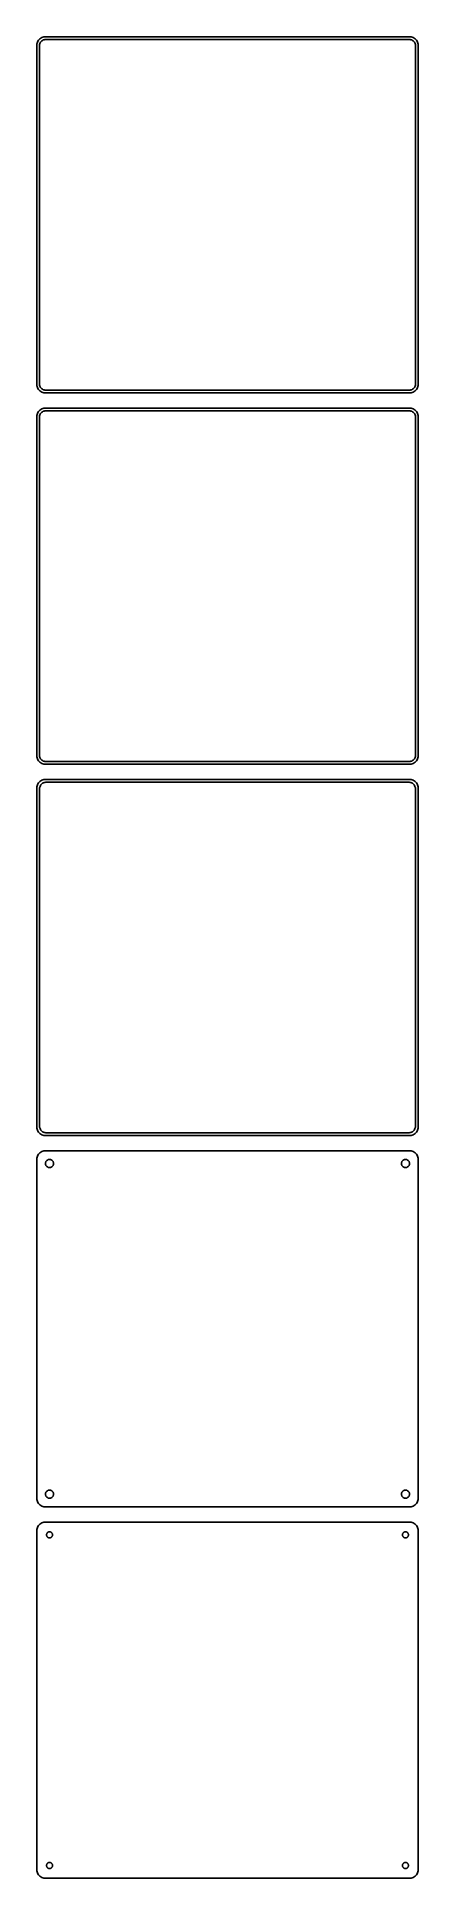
# Model space of a CAD drawing. Header units: metres. Extents: x -112 to 112, y 771 to 1857.
import ezdxf

# ---------------------------------------------------------------- set-up
doc = ezdxf.new("R2010")
doc.units = ezdxf.units.M

msp = doc.modelspace()

# ---------------------------------------------------------------- linework, layer by layer
for p, q in [((-112.4, 1852.94), (-112.5, 1852.94)), ((-112.5, 1852.94), (-112.5, 1651.06)), ((-112.343, 1853.24), (-112.4, 1852.94)), ((-112.149, 1853.84), (-112.343, 1853.24)), ((-111.882, 1854.41), (-112.149, 1853.84)), ((-111.545, 1854.94), (-111.882, 1854.41)), ((-111.145, 1855.42), (-111.545, 1854.94)), ((-110.687, 1855.85), (-111.145, 1855.42)), ((-111, 1851.5), (-110.968, 1852)), ((-111, 1652.5), (-111, 1851.5)), ((-110.968, 1852), (-110.874, 1852.49)), ((-110.874, 1852.49), (-110.719, 1852.97)), ((-110.719, 1852.97), (-110.505, 1853.43)), ((-110.179, 1856.22), (-110.687, 1855.85)), ((-110.505, 1853.43), (-110.236, 1853.85)), ((-110.236, 1853.85), (-109.916, 1854.24)), ((-109.629, 1856.52), (-110.179, 1856.22)), ((-109.916, 1854.24), (-109.55, 1854.58)), ((-109.045, 1856.76), (-109.629, 1856.52)), ((-109.55, 1854.58), (-109.143, 1854.88)), ((-109.143, 1854.88), (-108.703, 1855.12)), ((-108.437, 1856.91), (-109.045, 1856.76)), ((-108.703, 1855.12), (-108.236, 1855.3)), ((-107.814, 1856.99), (-108.437, 1856.91)), ((-108.236, 1855.3), (-107.75, 1855.43)), ((107.814, 1856.99), (-107.814, 1856.99)), ((-107.75, 1855.43), (-107.251, 1855.49)), ((-107.251, 1855.49), (107.251, 1855.49)), ((107.251, 1855.49), (107.75, 1855.43)), ((107.75, 1855.43), (108.236, 1855.3)), ((108.437, 1856.91), (107.814, 1856.99)), ((108.236, 1855.3), (108.703, 1855.12)), ((109.045, 1856.76), (108.437, 1856.91)), ((108.703, 1855.12), (109.143, 1854.88)), ((109.629, 1856.52), (109.045, 1856.76)), ((109.143, 1854.88), (109.55, 1854.58)), ((109.55, 1854.58), (109.916, 1854.24)), ((110.179, 1856.22), (109.629, 1856.52)), ((109.916, 1854.24), (110.236, 1853.85)), ((110.687, 1855.85), (110.179, 1856.22)), ((110.236, 1853.85), (110.505, 1853.43)), ((110.505, 1853.43), (110.719, 1852.97)), ((111.145, 1855.42), (110.687, 1855.85)), ((110.719, 1852.97), (110.874, 1852.49)), ((110.874, 1852.49), (110.968, 1852)), ((110.968, 1852), (111, 1851.5)), ((111, 1851.5), (111, 1652.5)), ((111.545, 1854.94), (111.145, 1855.42)), ((111.882, 1854.41), (111.545, 1854.94)), ((112.149, 1853.84), (111.882, 1854.41)), ((112.343, 1853.24), (112.149, 1853.84)), ((112.461, 1852.63), (112.343, 1853.24)), ((112.5, 1852), (112.461, 1852.63)), ((112.5, 1652), (112.5, 1852)), ((-112.5, 1651.06), (-112.4, 1651.06)), ((-112.4, 1651.06), (-112.343, 1650.76)), ((-112.343, 1650.76), (-112.149, 1650.16)), ((-110.968, 1652), (-111, 1652.5)), ((-110.874, 1651.51), (-110.968, 1652)), ((-110.719, 1651.03), (-110.874, 1651.51)), ((-110.505, 1650.57), (-110.719, 1651.03)), ((110.719, 1651.03), (110.505, 1650.57)), ((110.874, 1651.51), (110.719, 1651.03)), ((110.968, 1652), (110.874, 1651.51)), ((111, 1652.5), (110.968, 1652)), ((112.149, 1650.16), (112.343, 1650.76)), ((112.343, 1650.76), (112.461, 1651.37)), ((112.461, 1651.37), (112.5, 1652)), ((-112.149, 1650.16), (-111.882, 1649.59)), ((-111.882, 1649.59), (-111.545, 1649.06)), ((-111.545, 1649.06), (-111.145, 1648.58)), ((-111.145, 1648.58), (-110.687, 1648.15)), ((-110.687, 1648.15), (-110.179, 1647.78)), ((-110.236, 1650.15), (-110.505, 1650.57)), ((-109.916, 1649.76), (-110.236, 1650.15)), ((-110.179, 1647.78), (-109.629, 1647.48)), ((-109.55, 1649.42), (-109.916, 1649.76)), ((-109.629, 1647.48), (-109.045, 1647.24)), ((-109.143, 1649.12), (-109.55, 1649.42)), ((-108.703, 1648.88), (-109.143, 1649.12)), ((-109.045, 1647.24), (-108.437, 1647.09)), ((-108.236, 1648.7), (-108.703, 1648.88)), ((-108.437, 1647.09), (-107.814, 1647.01)), ((-107.75, 1648.57), (-108.236, 1648.7)), ((-107.814, 1647.01), (107.814, 1647.01)), ((-107.251, 1648.51), (-107.75, 1648.57)), ((107.251, 1648.51), (-107.251, 1648.51)), ((107.75, 1648.57), (107.251, 1648.51)), ((108.236, 1648.7), (107.75, 1648.57)), ((107.814, 1647.01), (108.437, 1647.09)), ((108.703, 1648.88), (108.236, 1648.7)), ((108.437, 1647.09), (109.045, 1647.24)), ((109.143, 1649.12), (108.703, 1648.88)), ((109.045, 1647.24), (109.629, 1647.48)), ((109.55, 1649.42), (109.143, 1649.12)), ((109.916, 1649.76), (109.55, 1649.42)), ((109.629, 1647.48), (110.179, 1647.78)), ((110.236, 1650.15), (109.916, 1649.76)), ((110.179, 1647.78), (110.687, 1648.15)), ((110.505, 1650.57), (110.236, 1650.15)), ((110.687, 1648.15), (111.145, 1648.58)), ((111.145, 1648.58), (111.545, 1649.06)), ((111.545, 1649.06), (111.882, 1649.59)), ((111.882, 1649.59), (112.149, 1650.16)), ((-112.461, 1633.63), (-112.5, 1633)), ((-112.5, 1633), (-112.5, 1433)), ((-112.343, 1634.24), (-112.461, 1633.63)), ((-112.149, 1634.84), (-112.343, 1634.24)), ((-111.882, 1635.41), (-112.149, 1634.84)), ((-111.545, 1635.94), (-111.882, 1635.41)), ((-111.145, 1636.42), (-111.545, 1635.94)), ((-110.687, 1636.85), (-111.145, 1636.42)), ((-111, 1632.5), (-110.968, 1633)), ((-111, 1433.5), (-111, 1632.5)), ((-110.968, 1633), (-110.874, 1633.49)), ((-110.874, 1633.49), (-110.719, 1633.97)), ((-110.719, 1633.97), (-110.505, 1634.43)), ((-110.179, 1637.22), (-110.687, 1636.85)), ((-110.505, 1634.43), (-110.236, 1634.85)), ((-110.236, 1634.85), (-109.916, 1635.24)), ((-109.629, 1637.52), (-110.179, 1637.22)), ((-109.916, 1635.24), (-109.55, 1635.58)), ((-109.045, 1637.76), (-109.629, 1637.52)), ((-109.55, 1635.58), (-109.143, 1635.88)), ((-109.143, 1635.88), (-108.703, 1636.12)), ((-108.437, 1637.91), (-109.045, 1637.76)), ((-108.703, 1636.12), (-108.236, 1636.3)), ((-107.814, 1637.99), (-108.437, 1637.91)), ((-108.236, 1636.3), (-107.75, 1636.43)), ((107.814, 1637.99), (-107.814, 1637.99)), ((-107.75, 1636.43), (-107.251, 1636.49)), ((-107.251, 1636.49), (107.251, 1636.49)), ((107.251, 1636.49), (107.75, 1636.43)), ((107.75, 1636.43), (108.236, 1636.3)), ((108.437, 1637.91), (107.814, 1637.99)), ((108.236, 1636.3), (108.703, 1636.12)), ((109.045, 1637.76), (108.437, 1637.91)), ((108.703, 1636.12), (109.143, 1635.88)), ((109.629, 1637.52), (109.045, 1637.76)), ((109.143, 1635.88), (109.55, 1635.58)), ((109.55, 1635.58), (109.916, 1635.24)), ((110.179, 1637.22), (109.629, 1637.52)), ((109.916, 1635.24), (110.236, 1634.85)), ((110.687, 1636.85), (110.179, 1637.22)), ((110.236, 1634.85), (110.505, 1634.43)), ((110.505, 1634.43), (110.719, 1633.97)), ((111.145, 1636.42), (110.687, 1636.85)), ((110.719, 1633.97), (110.874, 1633.49)), ((110.874, 1633.49), (110.968, 1633)), ((110.968, 1633), (111, 1632.5)), ((111, 1632.5), (111, 1433.5)), ((111.545, 1635.94), (111.145, 1636.42)), ((111.882, 1635.41), (111.545, 1635.94)), ((112.149, 1634.84), (111.882, 1635.41)), ((112.343, 1634.24), (112.149, 1634.84)), ((112.461, 1633.63), (112.343, 1634.24)), ((112.5, 1633), (112.461, 1633.63)), ((112.5, 1433), (112.5, 1633)), ((-110.968, 1433), (-111, 1433.5)), ((111, 1433.5), (110.968, 1433)), ((-112.5, 1433), (-112.461, 1432.37)), ((-112.461, 1432.37), (-112.343, 1431.76)), ((-112.343, 1431.76), (-112.149, 1431.16)), ((-112.149, 1431.16), (-111.882, 1430.59)), ((-111.882, 1430.59), (-111.545, 1430.06)), ((-111.545, 1430.06), (-111.145, 1429.58)), ((-111.145, 1429.58), (-110.687, 1429.15)), ((-110.874, 1432.51), (-110.968, 1433)), ((-110.719, 1432.03), (-110.874, 1432.51)), ((-110.505, 1431.57), (-110.719, 1432.03)), ((-110.687, 1429.15), (-110.179, 1428.78)), ((-110.236, 1431.15), (-110.505, 1431.57)), ((-109.916, 1430.76), (-110.236, 1431.15)), ((-110.179, 1428.78), (-109.629, 1428.48)), ((-109.55, 1430.42), (-109.916, 1430.76)), ((-109.629, 1428.48), (-109.045, 1428.24)), ((-109.143, 1430.12), (-109.55, 1430.42)), ((-108.703, 1429.88), (-109.143, 1430.12)), ((-109.045, 1428.24), (-108.437, 1428.09)), ((-108.236, 1429.7), (-108.703, 1429.88)), ((-108.437, 1428.09), (-107.814, 1428.01)), ((-107.75, 1429.57), (-108.236, 1429.7)), ((-107.814, 1428.01), (107.814, 1428.01)), ((-107.251, 1429.51), (-107.75, 1429.57)), ((107.251, 1429.51), (-107.251, 1429.51)), ((107.75, 1429.57), (107.251, 1429.51)), ((108.236, 1429.7), (107.75, 1429.57)), ((107.814, 1428.01), (108.437, 1428.09)), ((108.703, 1429.88), (108.236, 1429.7)), ((108.437, 1428.09), (109.045, 1428.24)), ((109.143, 1430.12), (108.703, 1429.88)), ((109.045, 1428.24), (109.629, 1428.48)), ((109.55, 1430.42), (109.143, 1430.12)), ((109.916, 1430.76), (109.55, 1430.42)), ((109.629, 1428.48), (110.179, 1428.78)), ((110.236, 1431.15), (109.916, 1430.76)), ((110.179, 1428.78), (110.687, 1429.15)), ((110.505, 1431.57), (110.236, 1431.15)), ((110.719, 1432.03), (110.505, 1431.57)), ((110.687, 1429.15), (111.145, 1429.58)), ((110.874, 1432.51), (110.719, 1432.03)), ((110.968, 1433), (110.874, 1432.51)), ((111.145, 1429.58), (111.545, 1430.06)), ((111.545, 1430.06), (111.882, 1430.59)), ((111.882, 1430.59), (112.149, 1431.16)), ((112.149, 1431.16), (112.343, 1431.76)), ((112.343, 1431.76), (112.461, 1432.37)), ((112.461, 1432.37), (112.5, 1433)), ((-112.461, 1414.63), (-112.5, 1414)), ((-112.5, 1414), (-112.5, 1214)), ((-112.343, 1415.24), (-112.461, 1414.63)), ((-112.149, 1415.84), (-112.343, 1415.24)), ((-111.882, 1416.41), (-112.149, 1415.84)), ((-111.545, 1416.94), (-111.882, 1416.41)), ((-111.145, 1417.42), (-111.545, 1416.94)), ((-110.687, 1417.85), (-111.145, 1417.42)), ((-110.873, 1413.5), (-110.842, 1413.99)), ((-110.873, 1214.5), (-110.873, 1413.5)), ((-110.842, 1413.99), (-110.751, 1414.46)), ((-110.751, 1414.46), (-110.601, 1414.93)), ((-110.179, 1418.22), (-110.687, 1417.85)), ((-110.601, 1414.93), (-110.394, 1415.37)), ((-110.394, 1415.37), (-110.133, 1415.78)), ((-109.629, 1418.52), (-110.179, 1418.22)), ((-110.133, 1415.78), (-109.823, 1416.15)), ((-109.823, 1416.15), (-109.469, 1416.48)), ((-109.045, 1418.76), (-109.629, 1418.52)), ((-109.469, 1416.48), (-109.075, 1416.77)), ((-109.075, 1416.77), (-108.649, 1417)), ((-108.437, 1418.91), (-109.045, 1418.76)), ((-108.649, 1417), (-108.197, 1417.18)), ((-107.814, 1418.99), (-108.437, 1418.91)), ((-108.197, 1417.18), (-107.726, 1417.3)), ((107.814, 1418.99), (-107.814, 1418.99)), ((-107.726, 1417.3), (-107.243, 1417.36)), ((-107.243, 1417.36), (107.243, 1417.36)), ((107.243, 1417.36), (107.726, 1417.3)), ((107.726, 1417.3), (108.197, 1417.18)), ((108.437, 1418.91), (107.814, 1418.99)), ((108.197, 1417.18), (108.649, 1417)), ((109.045, 1418.76), (108.437, 1418.91)), ((108.649, 1417), (109.075, 1416.77)), ((109.629, 1418.52), (109.045, 1418.76)), ((109.075, 1416.77), (109.469, 1416.48)), ((109.469, 1416.48), (109.823, 1416.15)), ((110.179, 1418.22), (109.629, 1418.52)), ((109.823, 1416.15), (110.133, 1415.78)), ((110.133, 1415.78), (110.394, 1415.37)), ((110.687, 1417.85), (110.179, 1418.22)), ((110.394, 1415.37), (110.601, 1414.93)), ((110.601, 1414.93), (110.751, 1414.46)), ((111.145, 1417.42), (110.687, 1417.85)), ((110.751, 1414.46), (110.842, 1413.99)), ((110.842, 1413.99), (110.873, 1413.5)), ((110.873, 1413.5), (110.873, 1214.5)), ((111.545, 1416.94), (111.145, 1417.42)), ((111.882, 1416.41), (111.545, 1416.94)), ((112.149, 1415.84), (111.882, 1416.41)), ((112.343, 1415.24), (112.149, 1415.84)), ((112.461, 1414.63), (112.343, 1415.24)), ((112.5, 1414), (112.461, 1414.63)), ((112.5, 1214), (112.5, 1414)), ((-112.5, 1214), (-112.461, 1213.37)), ((-112.461, 1213.37), (-112.343, 1212.76)), ((-112.343, 1212.76), (-112.149, 1212.16)), ((-112.149, 1212.16), (-111.882, 1211.59)), ((-111.882, 1211.59), (-111.545, 1211.06)), ((-111.545, 1211.06), (-111.145, 1210.58)), ((-111.145, 1210.58), (-110.687, 1210.15)), ((-110.842, 1214.01), (-110.873, 1214.5)), ((-110.751, 1213.54), (-110.842, 1214.01)), ((-110.601, 1213.07), (-110.751, 1213.54)), ((-110.687, 1210.15), (-110.179, 1209.78)), ((-110.394, 1212.63), (-110.601, 1213.07)), ((-110.133, 1212.22), (-110.394, 1212.63)), ((-110.179, 1209.78), (-109.629, 1209.48)), ((-109.823, 1211.85), (-110.133, 1212.22)), ((-109.469, 1211.52), (-109.823, 1211.85)), ((-109.629, 1209.48), (-109.045, 1209.24)), ((-109.075, 1211.23), (-109.469, 1211.52)), ((-108.649, 1211), (-109.075, 1211.23)), ((-109.045, 1209.24), (-108.437, 1209.09)), ((-108.197, 1210.82), (-108.649, 1211)), ((-108.437, 1209.09), (-107.814, 1209.01)), ((-107.726, 1210.7), (-108.197, 1210.82)), ((-107.814, 1209.01), (107.814, 1209.01)), ((-107.243, 1210.64), (-107.726, 1210.7)), ((107.243, 1210.64), (-107.243, 1210.64)), ((107.726, 1210.7), (107.243, 1210.64)), ((108.197, 1210.82), (107.726, 1210.7)), ((107.814, 1209.01), (108.437, 1209.09)), ((108.649, 1211), (108.197, 1210.82)), ((108.437, 1209.09), (109.045, 1209.24)), ((109.075, 1211.23), (108.649, 1211)), ((109.045, 1209.24), (109.629, 1209.48)), ((109.469, 1211.52), (109.075, 1211.23)), ((109.823, 1211.85), (109.469, 1211.52)), ((109.629, 1209.48), (110.179, 1209.78)), ((110.133, 1212.22), (109.823, 1211.85)), ((110.394, 1212.63), (110.133, 1212.22)), ((110.179, 1209.78), (110.687, 1210.15)), ((110.601, 1213.07), (110.394, 1212.63)), ((110.751, 1213.54), (110.601, 1213.07)), ((110.687, 1210.15), (111.145, 1210.58)), ((110.842, 1214.01), (110.751, 1213.54)), ((110.873, 1214.5), (110.842, 1214.01)), ((111.145, 1210.58), (111.545, 1211.06)), ((111.545, 1211.06), (111.882, 1211.59)), ((111.882, 1211.59), (112.149, 1212.16)), ((112.149, 1212.16), (112.343, 1212.76)), ((112.343, 1212.76), (112.461, 1213.37)), ((112.461, 1213.37), (112.5, 1214)), ((-112.461, 1195.63), (-112.5, 1195)), ((-112.5, 1195), (-112.5, 995)), ((-112.343, 1196.24), (-112.461, 1195.63)), ((-112.149, 1196.84), (-112.343, 1196.24)), ((-111.882, 1197.41), (-112.149, 1196.84)), ((-111.545, 1197.94), (-111.882, 1197.41)), ((-111.145, 1198.42), (-111.545, 1197.94)), ((-110.687, 1198.85), (-111.145, 1198.42)), ((-110.179, 1199.22), (-110.687, 1198.85)), ((-109.629, 1199.52), (-110.179, 1199.22)), ((-109.045, 1199.76), (-109.629, 1199.52)), ((-108.437, 1199.91), (-109.045, 1199.76)), ((-107.814, 1199.99), (-108.437, 1199.91)), ((107.814, 1199.99), (-107.814, 1199.99)), ((-106.286, 1194.53), (-106.022, 1194.67)), ((-106.022, 1194.67), (-105.742, 1194.78)), ((-105.742, 1194.78), (-105.45, 1194.86)), ((-105.45, 1194.86), (-105.151, 1194.9)), ((-105.151, 1194.9), (-104.849, 1194.9)), ((-104.849, 1194.9), (-104.55, 1194.86)), ((-104.55, 1194.86), (-104.258, 1194.78)), ((-104.258, 1194.78), (-103.978, 1194.67)), ((-103.978, 1194.67), (-103.714, 1194.53)), ((103.714, 1194.53), (103.978, 1194.67)), ((103.978, 1194.67), (104.258, 1194.78)), ((104.258, 1194.78), (104.55, 1194.86)), ((104.55, 1194.86), (104.849, 1194.9)), ((104.849, 1194.9), (105.151, 1194.9)), ((105.151, 1194.9), (105.45, 1194.86)), ((105.45, 1194.86), (105.742, 1194.78)), ((105.742, 1194.78), (106.022, 1194.67)), ((106.022, 1194.67), (106.286, 1194.53)), ((108.437, 1199.91), (107.814, 1199.99)), ((109.045, 1199.76), (108.437, 1199.91)), ((109.629, 1199.52), (109.045, 1199.76)), ((110.179, 1199.22), (109.629, 1199.52)), ((110.687, 1198.85), (110.179, 1199.22)), ((111.145, 1198.42), (110.687, 1198.85)), ((111.545, 1197.94), (111.145, 1198.42)), ((111.882, 1197.41), (111.545, 1197.94)), ((112.149, 1196.84), (111.882, 1197.41)), ((112.343, 1196.24), (112.149, 1196.84)), ((112.461, 1195.63), (112.343, 1196.24)), ((112.5, 1195), (112.461, 1195.63)), ((112.5, 995), (112.5, 1195)), ((-107.4, 1192.5), (-107.381, 1192.8)), ((-107.381, 1192.2), (-107.4, 1192.5)), ((-107.381, 1192.8), (-107.325, 1193.1)), ((-107.325, 1191.9), (-107.381, 1192.2)), ((-107.325, 1193.1), (-107.231, 1193.38)), ((-107.231, 1191.62), (-107.325, 1191.9)), ((-107.231, 1193.38), (-107.103, 1193.66)), ((-107.103, 1191.34), (-107.231, 1191.62)), ((-107.103, 1193.66), (-106.942, 1193.91)), ((-106.942, 1191.09), (-107.103, 1191.34)), ((-106.942, 1193.91), (-106.75, 1194.14)), ((-106.75, 1190.86), (-106.942, 1191.09)), ((-106.75, 1194.14), (-106.53, 1194.35)), ((-106.53, 1190.65), (-106.75, 1190.86)), ((-106.53, 1194.35), (-106.286, 1194.53)), ((-106.286, 1190.47), (-106.53, 1190.65)), ((-106.022, 1190.33), (-106.286, 1190.47)), ((-105.742, 1190.22), (-106.022, 1190.33)), ((-105.45, 1190.14), (-105.742, 1190.22)), ((-105.151, 1190.1), (-105.45, 1190.14)), ((-104.849, 1190.1), (-105.151, 1190.1)), ((-104.55, 1190.14), (-104.849, 1190.1)), ((-104.258, 1190.22), (-104.55, 1190.14)), ((-103.978, 1190.33), (-104.258, 1190.22)), ((-103.714, 1190.47), (-103.978, 1190.33)), ((-103.714, 1194.53), (-103.47, 1194.35)), ((-103.47, 1190.65), (-103.714, 1190.47)), ((-103.47, 1194.35), (-103.25, 1194.14)), ((-103.25, 1190.86), (-103.47, 1190.65)), ((-103.25, 1194.14), (-103.058, 1193.91)), ((-103.058, 1191.09), (-103.25, 1190.86)), ((-103.058, 1193.91), (-102.897, 1193.66)), ((-102.897, 1191.34), (-103.058, 1191.09)), ((-102.897, 1193.66), (-102.769, 1193.38)), ((-102.769, 1191.62), (-102.897, 1191.34)), ((-102.769, 1193.38), (-102.675, 1193.1)), ((-102.675, 1191.9), (-102.769, 1191.62)), ((-102.675, 1193.1), (-102.619, 1192.8)), ((-102.619, 1192.2), (-102.675, 1191.9)), ((-102.619, 1192.8), (-102.6, 1192.5)), ((-102.6, 1192.5), (-102.619, 1192.2)), ((102.6, 1192.5), (102.619, 1192.8)), ((102.619, 1192.2), (102.6, 1192.5)), ((102.619, 1192.8), (102.675, 1193.1)), ((102.675, 1191.9), (102.619, 1192.2)), ((102.675, 1193.1), (102.769, 1193.38)), ((102.769, 1191.62), (102.675, 1191.9)), ((102.769, 1193.38), (102.897, 1193.66)), ((102.897, 1191.34), (102.769, 1191.62)), ((102.897, 1193.66), (103.058, 1193.91)), ((103.058, 1191.09), (102.897, 1191.34)), ((103.058, 1193.91), (103.25, 1194.14)), ((103.25, 1190.86), (103.058, 1191.09)), ((103.25, 1194.14), (103.47, 1194.35)), ((103.47, 1190.65), (103.25, 1190.86)), ((103.47, 1194.35), (103.714, 1194.53)), ((103.714, 1190.47), (103.47, 1190.65)), ((103.978, 1190.33), (103.714, 1190.47)), ((104.258, 1190.22), (103.978, 1190.33)), ((104.55, 1190.14), (104.258, 1190.22)), ((104.849, 1190.1), (104.55, 1190.14)), ((105.151, 1190.1), (104.849, 1190.1)), ((105.45, 1190.14), (105.151, 1190.1)), ((105.742, 1190.22), (105.45, 1190.14)), ((106.022, 1190.33), (105.742, 1190.22)), ((106.286, 1190.47), (106.022, 1190.33)), ((106.286, 1194.53), (106.53, 1194.35)), ((106.53, 1190.65), (106.286, 1190.47)), ((106.53, 1194.35), (106.75, 1194.14)), ((106.75, 1190.86), (106.53, 1190.65)), ((106.75, 1194.14), (106.942, 1193.91)), ((106.942, 1191.09), (106.75, 1190.86)), ((106.942, 1193.91), (107.103, 1193.66)), ((107.103, 1191.34), (106.942, 1191.09)), ((107.103, 1193.66), (107.231, 1193.38)), ((107.231, 1191.62), (107.103, 1191.34)), ((107.231, 1193.38), (107.325, 1193.1)), ((107.325, 1191.9), (107.231, 1191.62)), ((107.325, 1193.1), (107.381, 1192.8)), ((107.381, 1192.2), (107.325, 1191.9)), ((107.381, 1192.8), (107.4, 1192.5)), ((107.4, 1192.5), (107.381, 1192.2)), ((-106.942, 998.911), (-106.75, 999.143)), ((-106.75, 999.143), (-106.53, 999.349)), ((-106.53, 999.349), (-106.286, 999.526)), ((-106.286, 999.526), (-106.022, 999.672)), ((-106.022, 999.672), (-105.742, 999.783)), ((-105.742, 999.783), (-105.45, 999.857)), ((-105.45, 999.857), (-105.151, 999.895)), ((-105.151, 999.895), (-104.849, 999.895)), ((-104.849, 999.895), (-104.55, 999.857)), ((-104.55, 999.857), (-104.258, 999.783)), ((-104.258, 999.783), (-103.978, 999.672)), ((-103.978, 999.672), (-103.714, 999.526)), ((-103.714, 999.526), (-103.47, 999.349)), ((-103.47, 999.349), (-103.25, 999.143)), ((-103.25, 999.143), (-103.058, 998.911)), ((103.058, 998.911), (103.25, 999.143)), ((103.25, 999.143), (103.47, 999.349)), ((103.47, 999.349), (103.714, 999.526)), ((103.714, 999.526), (103.978, 999.672)), ((103.978, 999.672), (104.258, 999.783)), ((104.258, 999.783), (104.55, 999.857)), ((104.55, 999.857), (104.849, 999.895)), ((104.849, 999.895), (105.151, 999.895)), ((105.151, 999.895), (105.45, 999.857)), ((105.45, 999.857), (105.742, 999.783)), ((105.742, 999.783), (106.022, 999.672)), ((106.022, 999.672), (106.286, 999.526)), ((106.286, 999.526), (106.53, 999.349)), ((106.53, 999.349), (106.75, 999.143)), ((106.75, 999.143), (106.942, 998.911)), ((-112.5, 995), (-112.461, 994.373)), ((-112.461, 994.373), (-112.343, 993.757)), ((-112.343, 993.757), (-112.149, 993.159)), ((-112.149, 993.159), (-111.882, 992.591)), ((-111.882, 992.591), (-111.545, 992.061)), ((-111.545, 992.061), (-111.145, 991.577)), ((-111.145, 991.577), (-110.687, 991.147)), ((-110.687, 991.147), (-110.179, 990.778)), ((-110.179, 990.778), (-109.629, 990.476)), ((-109.629, 990.476), (-109.045, 990.245)), ((-109.045, 990.245), (-108.437, 990.089)), ((-108.437, 990.089), (-107.814, 990.01)), ((-107.814, 990.01), (107.814, 990.01)), ((-107.4, 997.5), (-107.381, 997.801)), ((-107.381, 997.199), (-107.4, 997.5)), ((-107.381, 997.801), (-107.325, 998.097)), ((-107.325, 996.903), (-107.381, 997.199)), ((-107.325, 998.097), (-107.231, 998.383)), ((-107.231, 996.617), (-107.325, 996.903)), ((-107.231, 998.383), (-107.103, 998.656)), ((-107.103, 996.344), (-107.231, 996.617)), ((-107.103, 998.656), (-106.942, 998.911)), ((-106.942, 996.089), (-107.103, 996.344)), ((-106.75, 995.857), (-106.942, 996.089)), ((-106.53, 995.651), (-106.75, 995.857)), ((-106.286, 995.474), (-106.53, 995.651)), ((-106.022, 995.328), (-106.286, 995.474)), ((-105.742, 995.217), (-106.022, 995.328)), ((-105.45, 995.143), (-105.742, 995.217)), ((-105.151, 995.105), (-105.45, 995.143)), ((-104.849, 995.105), (-105.151, 995.105)), ((-104.55, 995.143), (-104.849, 995.105)), ((-104.258, 995.217), (-104.55, 995.143)), ((-103.978, 995.328), (-104.258, 995.217)), ((-103.714, 995.474), (-103.978, 995.328)), ((-103.47, 995.651), (-103.714, 995.474)), ((-103.25, 995.857), (-103.47, 995.651)), ((-103.058, 996.089), (-103.25, 995.857)), ((-103.058, 998.911), (-102.897, 998.656)), ((-102.897, 996.344), (-103.058, 996.089)), ((-102.897, 998.656), (-102.769, 998.383)), ((-102.769, 996.617), (-102.897, 996.344)), ((-102.769, 998.383), (-102.675, 998.097)), ((-102.675, 996.903), (-102.769, 996.617)), ((-102.675, 998.097), (-102.619, 997.801)), ((-102.619, 997.199), (-102.675, 996.903)), ((-102.619, 997.801), (-102.6, 997.5)), ((-102.6, 997.5), (-102.619, 997.199)), ((102.6, 997.5), (102.619, 997.801)), ((102.619, 997.199), (102.6, 997.5)), ((102.619, 997.801), (102.675, 998.097)), ((102.675, 996.903), (102.619, 997.199)), ((102.675, 998.097), (102.769, 998.383)), ((102.769, 996.617), (102.675, 996.903)), ((102.769, 998.383), (102.897, 998.656)), ((102.897, 996.344), (102.769, 996.617)), ((102.897, 998.656), (103.058, 998.911)), ((103.058, 996.089), (102.897, 996.344)), ((103.25, 995.857), (103.058, 996.089)), ((103.47, 995.651), (103.25, 995.857)), ((103.714, 995.474), (103.47, 995.651)), ((103.978, 995.328), (103.714, 995.474)), ((104.258, 995.217), (103.978, 995.328)), ((104.55, 995.143), (104.258, 995.217)), ((104.849, 995.105), (104.55, 995.143)), ((105.151, 995.105), (104.849, 995.105)), ((105.45, 995.143), (105.151, 995.105)), ((105.742, 995.217), (105.45, 995.143)), ((106.022, 995.328), (105.742, 995.217)), ((106.286, 995.474), (106.022, 995.328)), ((106.53, 995.651), (106.286, 995.474)), ((106.75, 995.857), (106.53, 995.651)), ((106.942, 996.089), (106.75, 995.857)), ((106.942, 998.911), (107.103, 998.656)), ((107.103, 996.344), (106.942, 996.089)), ((107.103, 998.656), (107.231, 998.383)), ((107.231, 996.617), (107.103, 996.344)), ((107.231, 998.383), (107.325, 998.097)), ((107.325, 996.903), (107.231, 996.617)), ((107.325, 998.097), (107.381, 997.801)), ((107.381, 997.199), (107.325, 996.903)), ((107.381, 997.801), (107.4, 997.5)), ((107.4, 997.5), (107.381, 997.199)), ((107.814, 990.01), (108.437, 990.089)), ((108.437, 990.089), (109.045, 990.245)), ((109.045, 990.245), (109.629, 990.476)), ((109.629, 990.476), (110.179, 990.778)), ((110.179, 990.778), (110.687, 991.147)), ((110.687, 991.147), (111.145, 991.577)), ((111.145, 991.577), (111.545, 992.061)), ((111.545, 992.061), (111.882, 992.591)), ((111.882, 992.591), (112.149, 993.159)), ((112.149, 993.159), (112.343, 993.757)), ((112.343, 993.757), (112.461, 994.373)), ((112.461, 994.373), (112.5, 995)), ((-112.149, 977.841), (-112.343, 977.243)), ((-111.882, 978.409), (-112.149, 977.841)), ((-111.545, 978.939), (-111.882, 978.409)), ((-111.145, 979.423), (-111.545, 978.939)), ((-110.687, 979.853), (-111.145, 979.423)), ((-110.179, 980.222), (-110.687, 979.853)), ((-109.629, 980.524), (-110.179, 980.222)), ((-109.045, 980.755), (-109.629, 980.524)), ((-108.437, 980.911), (-109.045, 980.755)), ((-107.814, 980.99), (-108.437, 980.911)), ((107.814, 980.99), (-107.814, 980.99)), ((108.437, 980.911), (107.814, 980.99)), ((109.045, 980.755), (108.437, 980.911)), ((109.629, 980.524), (109.045, 980.755)), ((110.179, 980.222), (109.629, 980.524)), ((110.687, 979.853), (110.179, 980.222)), ((111.145, 979.423), (110.687, 979.853)), ((111.545, 978.939), (111.145, 979.423)), ((111.882, 978.409), (111.545, 978.939)), ((112.149, 977.841), (111.882, 978.409)), ((112.343, 977.243), (112.149, 977.841)), ((-112.461, 976.627), (-112.5, 976)), ((-112.5, 976), (-112.5, 776)), ((-112.343, 977.243), (-112.461, 976.627)), ((-106.8, 973.5), (-106.786, 973.726)), ((-106.786, 973.274), (-106.8, 973.5)), ((-106.786, 973.726), (-106.743, 973.948)), ((-106.743, 973.052), (-106.786, 973.274)), ((-106.743, 973.948), (-106.674, 974.163)), ((-106.674, 972.837), (-106.743, 973.052)), ((-106.674, 974.163), (-106.577, 974.367)), ((-106.577, 972.633), (-106.674, 972.837)), ((-106.577, 974.367), (-106.456, 974.558)), ((-106.456, 972.442), (-106.577, 972.633)), ((-106.456, 974.558), (-106.312, 974.732)), ((-106.312, 972.268), (-106.456, 972.442)), ((-106.312, 974.732), (-106.147, 974.887)), ((-106.147, 972.113), (-106.312, 972.268)), ((-106.147, 974.887), (-105.964, 975.02)), ((-105.964, 971.98), (-106.147, 972.113)), ((-105.964, 975.02), (-105.766, 975.129)), ((-105.766, 971.871), (-105.964, 971.98)), ((-105.766, 975.129), (-105.556, 975.212)), ((-105.556, 971.788), (-105.766, 971.871)), ((-105.556, 975.212), (-105.337, 975.268)), ((-105.337, 971.732), (-105.556, 971.788)), ((-105.337, 975.268), (-105.113, 975.296)), ((-105.113, 971.704), (-105.337, 971.732)), ((-105.113, 975.296), (-104.887, 975.296)), ((-104.887, 971.704), (-105.113, 971.704)), ((-104.887, 975.296), (-104.663, 975.268)), ((-104.663, 971.732), (-104.887, 971.704)), ((-104.663, 975.268), (-104.444, 975.212)), ((-104.444, 971.788), (-104.663, 971.732)), ((-104.444, 975.212), (-104.234, 975.129)), ((-104.234, 971.871), (-104.444, 971.788)), ((-104.234, 975.129), (-104.036, 975.02)), ((-104.036, 971.98), (-104.234, 971.871)), ((-104.036, 975.02), (-103.853, 974.887)), ((-103.853, 972.113), (-104.036, 971.98)), ((-103.853, 974.887), (-103.688, 974.732)), ((-103.688, 972.268), (-103.853, 972.113)), ((-103.688, 974.732), (-103.544, 974.558)), ((-103.544, 972.442), (-103.688, 972.268)), ((-103.544, 974.558), (-103.423, 974.367)), ((-103.423, 972.633), (-103.544, 972.442)), ((-103.423, 974.367), (-103.326, 974.163)), ((-103.326, 972.837), (-103.423, 972.633)), ((-103.326, 974.163), (-103.257, 973.948)), ((-103.257, 973.052), (-103.326, 972.837)), ((-103.257, 973.948), (-103.214, 973.726)), ((-103.214, 973.274), (-103.257, 973.052)), ((-103.214, 973.726), (-103.2, 973.5)), ((-103.2, 973.5), (-103.214, 973.274)), ((103.2, 973.5), (103.214, 973.726)), ((103.214, 973.274), (103.2, 973.5)), ((103.214, 973.726), (103.257, 973.948)), ((103.257, 973.052), (103.214, 973.274)), ((103.257, 973.948), (103.326, 974.163)), ((103.326, 972.837), (103.257, 973.052)), ((103.326, 974.163), (103.423, 974.367)), ((103.423, 972.633), (103.326, 972.837)), ((103.423, 974.367), (103.544, 974.558)), ((103.544, 972.442), (103.423, 972.633)), ((103.544, 974.558), (103.688, 974.732)), ((103.688, 972.268), (103.544, 972.442)), ((103.688, 974.732), (103.853, 974.887)), ((103.853, 972.113), (103.688, 972.268)), ((103.853, 974.887), (104.036, 975.02)), ((104.036, 971.98), (103.853, 972.113)), ((104.036, 975.02), (104.234, 975.129)), ((104.234, 971.871), (104.036, 971.98)), ((104.234, 975.129), (104.444, 975.212)), ((104.444, 971.788), (104.234, 971.871)), ((104.444, 975.212), (104.663, 975.268)), ((104.663, 971.732), (104.444, 971.788)), ((104.663, 975.268), (104.887, 975.296)), ((104.887, 971.704), (104.663, 971.732)), ((104.887, 975.296), (105.113, 975.296)), ((105.113, 971.704), (104.887, 971.704)), ((105.113, 975.296), (105.337, 975.268)), ((105.337, 971.732), (105.113, 971.704)), ((105.337, 975.268), (105.556, 975.212)), ((105.556, 971.788), (105.337, 971.732)), ((105.556, 975.212), (105.766, 975.129)), ((105.766, 971.871), (105.556, 971.788)), ((105.766, 975.129), (105.964, 975.02)), ((105.964, 971.98), (105.766, 971.871)), ((105.964, 975.02), (106.147, 974.887)), ((106.147, 972.113), (105.964, 971.98)), ((106.147, 974.887), (106.312, 974.732)), ((106.312, 972.268), (106.147, 972.113)), ((106.312, 974.732), (106.456, 974.558)), ((106.456, 972.442), (106.312, 972.268)), ((106.456, 974.558), (106.577, 974.367)), ((106.577, 972.633), (106.456, 972.442)), ((106.577, 974.367), (106.674, 974.163)), ((106.674, 972.837), (106.577, 972.633)), ((106.674, 974.163), (106.743, 973.948)), ((106.743, 973.052), (106.674, 972.837)), ((106.743, 973.948), (106.786, 973.726)), ((106.786, 973.274), (106.743, 973.052)), ((106.786, 973.726), (106.8, 973.5)), ((106.8, 973.5), (106.786, 973.274)), ((112.461, 976.627), (112.343, 977.243)), ((112.5, 976), (112.461, 976.627)), ((112.5, 776), (112.5, 976)), ((-112.5, 776), (-112.461, 775.373)), ((-112.461, 775.373), (-112.343, 774.757)), ((-112.343, 774.757), (-112.149, 774.159)), ((-112.149, 774.159), (-111.882, 773.591)), ((-111.882, 773.591), (-111.545, 773.061)), ((-111.545, 773.061), (-111.145, 772.577)), ((-111.145, 772.577), (-110.687, 772.147)), ((-110.687, 772.147), (-110.179, 771.778)), ((-110.179, 771.778), (-109.629, 771.476)), ((-109.629, 771.476), (-109.045, 771.245)), ((-109.045, 771.245), (-108.437, 771.089)), ((-108.437, 771.089), (-107.814, 771.01)), ((-106.8, 778.5), (-106.786, 778.726)), ((-106.786, 778.274), (-106.8, 778.5)), ((-106.786, 778.726), (-106.743, 778.948)), ((-106.743, 778.052), (-106.786, 778.274)), ((-106.743, 778.948), (-106.674, 779.163)), ((-106.674, 777.837), (-106.743, 778.052)), ((-106.674, 779.163), (-106.577, 779.367)), ((-106.577, 777.633), (-106.674, 777.837)), ((-106.577, 779.367), (-106.456, 779.558)), ((-106.456, 777.442), (-106.577, 777.633)), ((-106.456, 779.558), (-106.312, 779.732)), ((-106.312, 777.268), (-106.456, 777.442)), ((-106.312, 779.732), (-106.147, 779.887)), ((-106.147, 777.113), (-106.312, 777.268)), ((-106.147, 779.887), (-105.964, 780.02)), ((-105.964, 776.98), (-106.147, 777.113)), ((-105.964, 780.02), (-105.766, 780.129)), ((-105.766, 776.871), (-105.964, 776.98)), ((-105.766, 780.129), (-105.556, 780.212)), ((-105.556, 776.788), (-105.766, 776.871)), ((-105.556, 780.212), (-105.337, 780.268)), ((-105.337, 776.732), (-105.556, 776.788)), ((-105.337, 780.268), (-105.113, 780.296)), ((-105.113, 776.704), (-105.337, 776.732)), ((-105.113, 780.296), (-104.887, 780.296)), ((-104.887, 776.704), (-105.113, 776.704)), ((-104.887, 780.296), (-104.663, 780.268)), ((-104.663, 776.732), (-104.887, 776.704)), ((-104.663, 780.268), (-104.444, 780.212)), ((-104.444, 776.788), (-104.663, 776.732)), ((-104.444, 780.212), (-104.234, 780.129)), ((-104.234, 776.871), (-104.444, 776.788)), ((-104.234, 780.129), (-104.036, 780.02)), ((-104.036, 776.98), (-104.234, 776.871)), ((-104.036, 780.02), (-103.853, 779.887)), ((-103.853, 777.113), (-104.036, 776.98)), ((-103.853, 779.887), (-103.688, 779.732)), ((-103.688, 777.268), (-103.853, 777.113)), ((-103.688, 779.732), (-103.544, 779.558)), ((-103.544, 777.442), (-103.688, 777.268)), ((-103.544, 779.558), (-103.423, 779.367)), ((-103.423, 777.633), (-103.544, 777.442)), ((-103.423, 779.367), (-103.326, 779.163)), ((-103.326, 777.837), (-103.423, 777.633)), ((-103.326, 779.163), (-103.257, 778.948)), ((-103.257, 778.052), (-103.326, 777.837)), ((-103.257, 778.948), (-103.214, 778.726)), ((-103.214, 778.274), (-103.257, 778.052)), ((-103.214, 778.726), (-103.2, 778.5)), ((-103.2, 778.5), (-103.214, 778.274)), ((103.2, 778.5), (103.214, 778.726)), ((103.214, 778.274), (103.2, 778.5)), ((103.214, 778.726), (103.257, 778.948)), ((103.257, 778.052), (103.214, 778.274)), ((103.257, 778.948), (103.326, 779.163)), ((103.326, 777.837), (103.257, 778.052)), ((103.326, 779.163), (103.423, 779.367)), ((103.423, 777.633), (103.326, 777.837)), ((103.423, 779.367), (103.544, 779.558)), ((103.544, 777.442), (103.423, 777.633)), ((103.544, 779.558), (103.688, 779.732)), ((103.688, 777.268), (103.544, 777.442)), ((103.688, 779.732), (103.853, 779.887)), ((103.853, 777.113), (103.688, 777.268)), ((103.853, 779.887), (104.036, 780.02)), ((104.036, 776.98), (103.853, 777.113)), ((104.036, 780.02), (104.234, 780.129)), ((104.234, 776.871), (104.036, 776.98)), ((104.234, 780.129), (104.444, 780.212)), ((104.444, 776.788), (104.234, 776.871)), ((104.444, 780.212), (104.663, 780.268)), ((104.663, 776.732), (104.444, 776.788)), ((104.663, 780.268), (104.887, 780.296)), ((104.887, 776.704), (104.663, 776.732)), ((104.887, 780.296), (105.113, 780.296)), ((105.113, 776.704), (104.887, 776.704)), ((105.113, 780.296), (105.337, 780.268)), ((105.337, 776.732), (105.113, 776.704)), ((105.337, 780.268), (105.556, 780.212)), ((105.556, 776.788), (105.337, 776.732)), ((105.556, 780.212), (105.766, 780.129)), ((105.766, 776.871), (105.556, 776.788)), ((105.766, 780.129), (105.964, 780.02)), ((105.964, 776.98), (105.766, 776.871)), ((105.964, 780.02), (106.147, 779.887)), ((106.147, 777.113), (105.964, 776.98)), ((106.147, 779.887), (106.312, 779.732)), ((106.312, 777.268), (106.147, 777.113)), ((106.312, 779.732), (106.456, 779.558)), ((106.456, 777.442), (106.312, 777.268)), ((106.456, 779.558), (106.577, 779.367)), ((106.577, 777.633), (106.456, 777.442)), ((106.577, 779.367), (106.674, 779.163)), ((106.674, 777.837), (106.577, 777.633)), ((106.674, 779.163), (106.743, 778.948)), ((106.743, 778.052), (106.674, 777.837)), ((106.743, 778.948), (106.786, 778.726)), ((106.786, 778.274), (106.743, 778.052)), ((106.786, 778.726), (106.8, 778.5)), ((106.8, 778.5), (106.786, 778.274)), ((107.814, 771.01), (108.437, 771.089)), ((108.437, 771.089), (109.045, 771.245)), ((109.045, 771.245), (109.629, 771.476)), ((109.629, 771.476), (110.179, 771.778)), ((110.179, 771.778), (110.687, 772.147)), ((110.687, 772.147), (111.145, 772.577)), ((111.145, 772.577), (111.545, 773.061)), ((111.545, 773.061), (111.882, 773.591)), ((111.882, 773.591), (112.149, 774.159)), ((112.149, 774.159), (112.343, 774.757)), ((112.343, 774.757), (112.461, 775.373)), ((112.461, 775.373), (112.5, 776)), ((-107.814, 771.01), (107.814, 771.01))]:
    msp.add_line(p, q)

doc.saveas('drawing.dxf')
